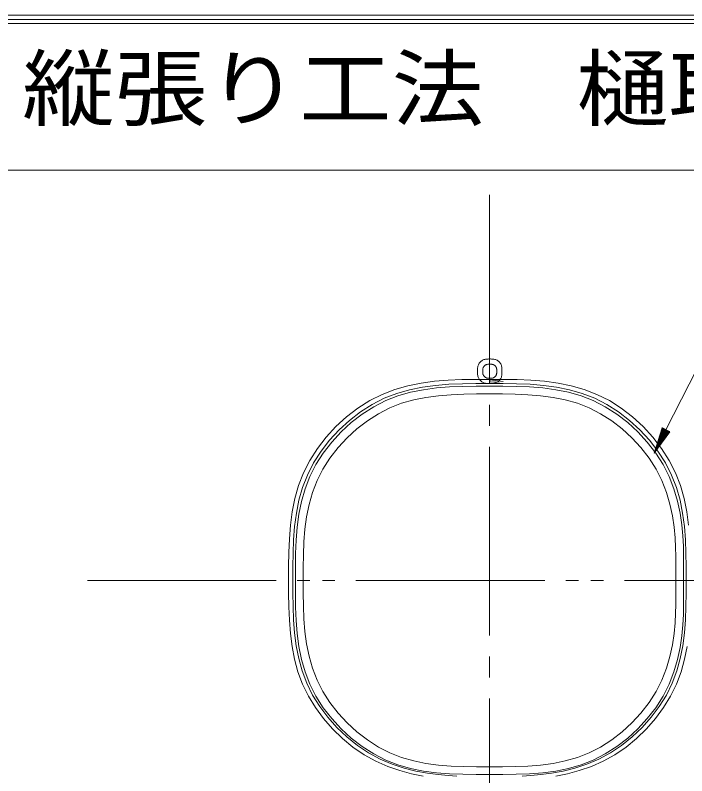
# Model space of a CAD drawing. Units: millimetres at full size, sheet at 1:6; details may follow other scales. Extents: x -1207 to 1226, y -853 to 852.
# Drawn here: x -938.3 to -746.3, y 634.7 to 852.1 of the extents above; entities that cross this region are included whole.
import ezdxf
from ezdxf.enums import TextEntityAlignment as Align

# ---------------------------------------------------------------- set-up
doc = ezdxf.new("R2010")
doc.units = ezdxf.units.MM
doc.header["$LTSCALE"] = 6
doc.linetypes.add('CHAIN2', pattern=[12, 9, -1, 1, -1])
doc.linetypes.add('DOUBLE_CHAIN2', pattern=[12.8, 9, -1, 0.6, -0.6, 0.6, -1])
for name, color, linetype, lineweight in [('0-0_WAKU', 7, 'Continuous', 9), ('0-2_SUNPO', 7, 'Continuous', 9), ('0-B', 134, 'Continuous', 9)]:
    doc.layers.add(name, color=color, linetype=linetype, lineweight=lineweight)
doc.styles.add('ＭＳ ゴシック', font='')
doc.styles.get('ＭＳ ゴシック').set_extended_font_data('MS Gothic')

msp = doc.modelspace()

# ---------------------------------------------------------------- linework, layer by layer
at = {"layer": '0-0_WAKU'}
for p, q in [((-1207.164, 852.121), (1211.664, 852.121)), ((-1205.957, 850.914), (1210.457, 850.914)), ((-1204.75, 849.707), (1209.25, 849.707)), ((-1204.75, 807.866), (1209.25, 807.866))]:
    msp.add_line(p, q, dxfattribs=at)
at = {"layer": '0-2_SUNPO', "linetype": 'CHAIN2'}
msp.add_line((-802.687, 800.795), (-802.687, 39.28), dxfattribs=at)
at = {"layer": '0-2_SUNPO'}
for p, q in [((-755.645, 726.983), (-753.351, 734.232)), ((-751.124, 733.096), (-755.645, 726.983)), ((-753.878, 732.567), (-751.515, 732.567)), ((-753.862, 732.617), (-751.478, 732.617)), ((-753.846, 732.667), (-751.441, 732.667)), ((-753.83, 732.717), (-751.404, 732.717)), ((-753.814, 732.767), (-751.367, 732.767)), ((-753.799, 732.817), (-751.33, 732.817)), ((-753.783, 732.867), (-751.293, 732.867)), ((-753.767, 732.917), (-751.256, 732.917)), ((-753.751, 732.967), (-751.219, 732.967)), ((-753.735, 733.017), (-751.182, 733.017)), ((-753.719, 733.067), (-751.145, 733.067)), ((-753.704, 733.117), (-751.166, 733.117)), ((-753.688, 733.167), (-751.264, 733.167)), ((-753.672, 733.217), (-751.362, 733.217)), ((-753.656, 733.267), (-751.46, 733.267)), ((-753.64, 733.317), (-751.558, 733.317)), ((-753.624, 733.367), (-751.656, 733.367)), ((-753.609, 733.417), (-751.754, 733.417)), ((-753.593, 733.467), (-751.852, 733.467)), ((-753.577, 733.517), (-751.95, 733.517)), ((-753.561, 733.567), (-752.048, 733.567)), ((-753.545, 733.617), (-752.146, 733.617)), ((-753.53, 733.667), (-752.244, 733.667)), ((-753.514, 733.717), (-752.342, 733.717)), ((-753.498, 733.767), (-752.44, 733.767)), ((-753.482, 733.817), (-752.538, 733.817)), ((-753.466, 733.867), (-752.636, 733.867)), ((-753.45, 733.917), (-752.734, 733.917)), ((-753.435, 733.967), (-752.832, 733.967)), ((-753.419, 734.017), (-752.93, 734.017)), ((-753.403, 734.067), (-753.028, 734.067)), ((-753.387, 734.117), (-753.126, 734.117)), ((-753.371, 734.167), (-753.224, 734.167)), ((-753.356, 734.217), (-753.322, 734.217)), ((-753.351, 734.232), (-751.124, 733.096)), ((-754.558, 730.417), (-753.105, 730.417)), ((-754.543, 730.467), (-753.068, 730.467)), ((-754.527, 730.517), (-753.031, 730.517)), ((-754.511, 730.567), (-752.994, 730.567)), ((-754.495, 730.617), (-752.957, 730.617)), ((-754.479, 730.667), (-752.92, 730.667)), ((-754.463, 730.717), (-752.883, 730.717)), ((-754.448, 730.767), (-752.846, 730.767)), ((-754.432, 730.817), (-752.809, 730.817)), ((-754.416, 730.867), (-752.772, 730.867)), ((-754.4, 730.917), (-752.735, 730.917)), ((-754.384, 730.967), (-752.699, 730.967)), ((-754.368, 731.017), (-752.661, 731.017)), ((-754.353, 731.067), (-752.624, 731.067)), ((-754.337, 731.117), (-752.587, 731.117)), ((-754.321, 731.167), (-752.55, 731.167)), ((-754.305, 731.217), (-752.514, 731.217)), ((-754.289, 731.267), (-752.476, 731.267)), ((-754.273, 731.317), (-752.44, 731.317)), ((-754.258, 731.367), (-752.403, 731.367)), ((-754.242, 731.417), (-752.366, 731.417)), ((-754.226, 731.467), (-752.329, 731.467)), ((-754.21, 731.517), (-752.292, 731.517)), ((-754.194, 731.567), (-752.255, 731.567)), ((-754.178, 731.617), (-752.218, 731.617)), ((-754.163, 731.667), (-752.181, 731.667)), ((-754.147, 731.717), (-752.144, 731.717)), ((-754.131, 731.767), (-752.107, 731.767)), ((-754.115, 731.817), (-752.07, 731.817)), ((-754.099, 731.867), (-752.033, 731.867)), ((-754.083, 731.917), (-751.996, 731.917)), ((-754.068, 731.967), (-751.959, 731.967)), ((-754.052, 732.017), (-751.922, 732.017)), ((-754.036, 732.067), (-751.885, 732.067)), ((-754.02, 732.117), (-751.848, 732.117)), ((-754.004, 732.167), (-751.811, 732.167)), ((-753.989, 732.217), (-751.774, 732.217)), ((-753.973, 732.267), (-751.737, 732.267)), ((-753.957, 732.317), (-751.7, 732.317)), ((-753.941, 732.367), (-751.663, 732.367)), ((-753.925, 732.417), (-751.626, 732.417)), ((-753.909, 732.467), (-751.589, 732.467)), ((-753.894, 732.517), (-751.552, 732.517)), ((-755.255, 728.217), (-754.732, 728.217)), ((-755.239, 728.267), (-754.695, 728.267)), ((-755.223, 728.317), (-754.659, 728.317)), ((-755.207, 728.367), (-754.621, 728.367)), ((-755.191, 728.417), (-754.585, 728.417)), ((-755.176, 728.467), (-754.548, 728.467)), ((-755.16, 728.517), (-754.511, 728.517)), ((-755.144, 728.567), (-754.474, 728.567)), ((-755.128, 728.617), (-754.437, 728.617)), ((-755.112, 728.667), (-754.4, 728.667)), ((-755.097, 728.717), (-754.363, 728.717)), ((-755.081, 728.767), (-754.326, 728.767)), ((-755.065, 728.817), (-754.289, 728.817)), ((-755.049, 728.867), (-754.252, 728.867)), ((-755.033, 728.917), (-754.215, 728.917)), ((-755.017, 728.967), (-754.178, 728.967)), ((-755.002, 729.017), (-754.141, 729.017)), ((-754.986, 729.067), (-754.104, 729.067)), ((-754.97, 729.117), (-754.067, 729.117)), ((-754.954, 729.167), (-754.03, 729.167)), ((-754.938, 729.217), (-753.993, 729.217)), ((-754.922, 729.267), (-753.956, 729.267)), ((-754.907, 729.317), (-753.919, 729.317)), ((-754.891, 729.367), (-753.882, 729.367)), ((-754.875, 729.417), (-753.845, 729.417)), ((-754.859, 729.467), (-753.808, 729.467)), ((-754.843, 729.517), (-753.771, 729.517)), ((-754.827, 729.567), (-753.734, 729.567)), ((-754.812, 729.617), (-753.697, 729.617)), ((-754.796, 729.667), (-753.66, 729.667)), ((-754.78, 729.717), (-753.623, 729.717)), ((-754.764, 729.767), (-753.586, 729.767)), ((-754.748, 729.817), (-753.549, 729.817)), ((-754.732, 729.867), (-753.512, 729.867)), ((-754.717, 729.917), (-753.475, 729.917)), ((-754.701, 729.967), (-753.438, 729.967)), ((-754.685, 730.017), (-753.401, 730.017)), ((-754.669, 730.067), (-753.364, 730.067)), ((-754.653, 730.117), (-753.327, 730.117)), ((-754.637, 730.167), (-753.29, 730.167)), ((-754.622, 730.217), (-753.253, 730.217)), ((-754.606, 730.267), (-753.216, 730.267)), ((-754.59, 730.317), (-753.179, 730.317)), ((-754.574, 730.367), (-753.142, 730.367)), ((-755.635, 727.017), (-755.62, 727.017)), ((-755.619, 727.067), (-755.583, 727.067)), ((-755.603, 727.117), (-755.546, 727.117)), ((-755.587, 727.167), (-755.509, 727.167)), ((-755.571, 727.217), (-755.472, 727.217)), ((-755.555, 727.267), (-755.435, 727.267)), ((-755.54, 727.317), (-755.398, 727.317)), ((-755.524, 727.367), (-755.361, 727.367)), ((-755.508, 727.417), (-755.324, 727.417)), ((-755.492, 727.467), (-755.287, 727.467)), ((-755.476, 727.517), (-755.25, 727.517)), ((-755.46, 727.567), (-755.213, 727.567)), ((-755.445, 727.617), (-755.176, 727.617)), ((-755.429, 727.667), (-755.139, 727.667)), ((-755.413, 727.717), (-755.102, 727.717)), ((-755.397, 727.767), (-755.065, 727.767)), ((-755.381, 727.817), (-755.028, 727.817)), ((-755.365, 727.867), (-754.991, 727.867)), ((-755.35, 727.917), (-754.954, 727.917)), ((-755.334, 727.967), (-754.917, 727.967)), ((-755.318, 728.017), (-754.88, 728.017)), ((-755.302, 728.067), (-754.843, 728.067)), ((-755.286, 728.117), (-754.806, 728.117)), ((-755.271, 728.167), (-754.77, 728.167))]:
    msp.add_line(p, q, dxfattribs=at)
at = {"layer": '0-2_SUNPO', "linetype": 'DOUBLE_CHAIN2'}
msp.add_line((-917.687, 690.6), (-448.21, 690.6), dxfattribs=at)
at = {"layer": '0-2_SUNPO'}
msp.add_lwpolyline([(-752.237, 733.664), (-736.679, 764.165), (-699.599, 764.165)], dxfattribs=at)
at = {"layer": '0-B'}
for points in [[(-805.616, 748.073), (-805.748, 748.28), (-805.858, 748.496), (-805.944, 748.717), (-806.009, 748.944), (-806.055, 749.174), (-806.086, 749.409), (-806.105, 749.646), (-806.115, 749.885), (-806.118, 750.126), (-806.119, 750.367), (-806.118, 750.609), (-806.115, 750.849), (-806.105, 751.089), (-806.086, 751.326), (-806.055, 751.56), (-806.009, 751.791), (-805.944, 752.017), (-805.858, 752.239), (-805.748, 752.454), (-805.616, 752.662), (-805.464, 752.859), (-805.295, 753.043), (-805.111, 753.212), (-804.914, 753.364), (-804.706, 753.496), (-804.491, 753.605), (-804.27, 753.691), (-804.043, 753.756), (-803.812, 753.803), (-803.578, 753.834), (-803.341, 753.853), (-803.101, 753.862), (-802.861, 753.866), (-802.619, 753.866), (-802.378, 753.866), (-802.137, 753.862), (-801.898, 753.853), (-801.66, 753.834), (-801.426, 753.803)], [(-802.619, 752.367), (-802.803, 752.367), (-802.881, 752.366), (-802.973, 752.364), (-803.077, 752.359), (-803.19, 752.348), (-803.311, 752.33), (-803.436, 752.304), (-803.563, 752.267), (-803.689, 752.218), (-803.812, 752.155), (-803.931, 752.079), (-804.043, 751.993), (-804.149, 751.896), (-804.245, 751.791), (-804.332, 751.678), (-804.407, 751.56), (-804.47, 751.437), (-804.519, 751.31), (-804.557, 751.181), (-804.583, 751.049), (-804.601, 750.915), (-804.612, 750.78), (-804.617, 750.643), (-804.619, 750.505), (-804.619, 750.367), (-804.619, 750.229), (-804.617, 750.092), (-804.612, 749.955), (-804.601, 749.82), (-804.583, 749.686), (-804.557, 749.554), (-804.519, 749.424), (-804.47, 749.298), (-804.407, 749.175), (-804.332, 749.056), (-804.245, 748.944), (-804.149, 748.838), (-804.043, 748.742), (-803.931, 748.655)], [(-800.655, 751.049), (-800.682, 751.181), (-800.719, 751.31), (-800.768, 751.437), (-800.831, 751.56), (-800.906, 751.678), (-800.993, 751.791), (-801.09, 751.896), (-801.195, 751.993), (-801.308, 752.079), (-801.426, 752.155), (-801.55, 752.218), (-801.676, 752.267), (-801.803, 752.304), (-801.928, 752.33), (-802.048, 752.348), (-802.162, 752.359), (-802.266, 752.364), (-802.358, 752.366), (-802.619, 752.367)], [(-801.426, 753.803), (-801.195, 753.756), (-800.969, 753.691), (-800.747, 753.605), (-800.532, 753.496), (-800.324, 753.364), (-800.127, 753.212), (-799.943, 753.043), (-799.774, 752.859), (-799.622, 752.662), (-799.49, 752.454), (-799.381, 752.239), (-799.294, 752.018), (-799.23, 751.796), (-799.183, 751.577), (-799.152, 751.366), (-799.133, 751.167), (-799.123, 750.985), (-799.12, 750.825), (-799.119, 750.367)], [(-799.119, 750.367), (-799.119, 750.045), (-799.12, 749.91), (-799.123, 749.749), (-799.133, 749.567), (-799.152, 749.369), (-799.183, 749.157), (-799.23, 748.939), (-799.294, 748.717), (-799.381, 748.496), (-799.49, 748.28), (-799.622, 748.073), (-799.774, 747.876), (-799.943, 747.692), (-800.127, 747.522), (-800.324, 747.371), (-800.532, 747.239), (-800.747, 747.129), (-800.969, 747.043), (-801.195, 746.978), (-801.426, 746.932), (-801.66, 746.901), (-801.898, 746.882), (-802.137, 746.872), (-802.378, 746.868), (-802.619, 746.868), (-802.861, 746.868), (-803.101, 746.872), (-803.341, 746.882), (-803.578, 746.901), (-803.812, 746.932), (-804.043, 746.978), (-804.27, 747.043), (-804.491, 747.129), (-804.706, 747.239), (-804.914, 747.371), (-805.111, 747.522), (-805.295, 747.692), (-805.464, 747.876), (-805.616, 748.073)], [(-803.931, 748.655), (-803.812, 748.58), (-803.689, 748.517), (-803.562, 748.468), (-803.433, 748.43), (-803.301, 748.404), (-803.167, 748.386), (-803.032, 748.375), (-802.895, 748.37), (-802.757, 748.368), (-802.619, 748.368), (-802.481, 748.368), (-802.344, 748.37), (-802.207, 748.375), (-802.071, 748.386), (-801.937, 748.404), (-801.806, 748.43), (-801.676, 748.468), (-801.55, 748.517), (-801.426, 748.58), (-801.308, 748.655), (-801.195, 748.742), (-801.09, 748.838), (-800.993, 748.944), (-800.906, 749.056), (-800.831, 749.175), (-800.768, 749.298), (-800.719, 749.424), (-800.682, 749.554), (-800.655, 749.686), (-800.637, 749.82), (-800.627, 749.955), (-800.621, 750.092), (-800.619, 750.229), (-800.619, 750.367), (-800.619, 750.505), (-800.621, 750.643), (-800.627, 750.78), (-800.637, 750.915), (-800.655, 751.049)], [(-798.724, 748.042), (-802.688, 748.05), (-806.652, 748.042), (-810.604, 747.983), (-814.533, 747.824), (-818.427, 747.515), (-822.274, 747.004), (-826.062, 746.242), (-829.78, 745.179), (-833.415, 743.764), (-836.952, 741.962), (-840.357, 739.796), (-843.591, 737.306), (-846.616, 734.529), (-849.393, 731.504), (-851.883, 728.27), (-854.048, 724.865), (-855.851, 721.328), (-857.266, 717.693), (-858.329, 713.978), (-859.091, 710.197), (-859.602, 706.364), (-859.911, 702.493), (-860.07, 698.599), (-860.129, 694.694), (-860.137, 690.794), (-860.13, 686.91), (-860.075, 683.054), (-859.928, 679.233), (-859.64, 675.456), (-859.166, 671.731), (-858.458, 668.068), (-857.471, 664.475), (-856.158, 660.961), (-854.485, 657.537), (-852.473, 654.236), (-850.157, 651.09), (-847.571, 648.136), (-844.75, 645.405), (-841.728, 642.935)], [(-798.738, 747.47), (-802.619, 747.923), (-802.619, 747.33), (-799.89, 747.235)], [(-745.774, 706.364), (-746.284, 710.197), (-747.046, 713.978), (-748.11, 717.693), (-749.525, 721.328), (-751.327, 724.865), (-753.492, 728.27), (-755.983, 731.504), (-758.759, 734.529), (-761.784, 737.306), (-765.018, 739.796), (-768.423, 741.962), (-771.96, 743.764), (-775.596, 745.179), (-779.313, 746.242), (-783.102, 747.004), (-786.948, 747.515), (-790.842, 747.824), (-794.771, 747.983), (-798.724, 748.042)], [(-858.413, 706.027), (-857.913, 709.784), (-857.167, 713.489), (-856.126, 717.127), (-854.74, 720.686), (-852.976, 724.15), (-850.856, 727.484), (-848.417, 730.65), (-845.698, 733.611), (-842.737, 736.33), (-839.571, 738.769), (-836.237, 740.889), (-832.773, 742.653), (-829.214, 744.039), (-825.574, 745.08), (-821.865, 745.826), (-818.098, 746.326), (-814.286, 746.629), (-810.439, 746.785), (-806.569, 746.842), (-802.688, 746.85), (-798.806, 746.842), (-794.937, 746.785), (-791.09, 746.629), (-787.277, 746.326), (-783.511, 745.826), (-779.802, 745.08), (-776.162, 744.039), (-772.602, 742.653), (-769.139, 740.889), (-765.805, 738.769), (-762.638, 736.33), (-759.677, 733.611), (-756.958, 730.65), (-754.519, 727.484), (-752.399, 724.15), (-750.635, 720.686), (-749.249, 717.127), (-748.208, 713.489), (-747.462, 709.784)], [(-747.462, 709.784), (-746.962, 706.027), (-746.659, 702.229), (-746.503, 698.405), (-746.445, 694.566), (-746.437, 690.726), (-746.445, 686.897), (-746.5, 683.09), (-746.648, 679.313), (-746.937, 675.577), (-747.413, 671.89), (-748.123, 668.262), (-749.114, 664.703), (-750.433, 661.221), (-752.114, 657.832), (-754.133, 654.565), (-756.458, 651.455), (-759.051, 648.539), (-761.88, 645.849), (-764.908, 643.423), (-768.1, 641.294), (-771.422, 639.497), (-774.833, 638.056), (-778.267, 636.938), (-781.655, 636.101), (-784.926, 635.5), (-788.01, 635.092), (-790.836, 634.834), (-793.334, 634.682)], [(-812.04, 634.682), (-814.538, 634.834), (-817.364, 635.092), (-820.448, 635.5), (-823.72, 636.101), (-827.108, 636.938), (-830.542, 638.056), (-833.953, 639.497), (-837.275, 641.294), (-840.467, 643.423), (-843.495, 645.849), (-846.324, 648.539), (-848.917, 651.455), (-851.242, 654.565), (-853.261, 657.832), (-854.941, 661.221), (-856.26, 664.702), (-857.252, 668.262), (-857.962, 671.89), (-858.438, 675.577), (-858.727, 679.313), (-858.875, 683.09), (-858.93, 686.897), (-858.937, 690.726), (-858.929, 694.566), (-858.872, 698.405), (-858.716, 702.229), (-858.413, 706.027)], [(-770.156, 638.909), (-766.836, 640.758), (-763.647, 642.935), (-760.625, 645.405), (-757.804, 648.136), (-755.218, 651.09), (-752.902, 654.236), (-750.891, 657.537), (-749.217, 660.961), (-747.904, 664.475), (-746.917, 668.068), (-746.209, 671.731)], [(-841.728, 642.935), (-838.539, 640.758), (-835.219, 638.909), (-831.807, 637.41), (-828.368, 636.231), (-824.974, 635.332), (-821.696, 634.669)], [(-783.679, 634.669), (-780.401, 635.332), (-777.007, 636.231), (-773.568, 637.41), (-770.156, 638.909)]]:
    msp.add_lwpolyline(points, dxfattribs=at)
at = {"layer": '0-B', "linetype": 'DOUBLE_CHAIN2'}
for points in [[(-850.213, 654.209), (-852.305, 657.499), (-854.046, 660.916), (-855.413, 664.428), (-856.441, 668.02), (-857.177, 671.679), (-857.67, 675.395), (-857.969, 679.157), (-858.123, 682.953), (-858.18, 686.771), (-858.188, 690.601), (-858.18, 694.43), (-858.123, 698.248), (-857.969, 702.044), (-857.67, 705.806), (-857.177, 709.522), (-856.441, 713.181), (-855.413, 716.773), (-854.046, 720.285), (-852.305, 723.702), (-850.213, 726.992), (-847.808, 730.116), (-845.125, 733.038), (-842.203, 735.72), (-839.079, 738.126), (-835.79, 740.218), (-832.372, 741.959), (-828.86, 743.326), (-825.269, 744.353), (-821.609, 745.089), (-817.893, 745.583), (-814.131, 745.882), (-810.336, 746.036), (-806.517, 746.092), (-802.688, 746.1), (-798.858, 746.092), (-795.04, 746.036), (-791.244, 745.882), (-787.483, 745.583), (-783.766, 745.089)], [(-848.312, 655.665), (-850.321, 658.823), (-851.992, 662.103), (-853.304, 665.475), (-854.29, 668.923), (-854.997, 672.436), (-855.471, 676.004), (-855.758, 679.615), (-855.906, 683.259), (-855.96, 686.924), (-855.968, 690.601), (-855.96, 694.277), (-855.906, 697.942), (-855.758, 701.586), (-855.471, 705.197), (-854.997, 708.765), (-854.29, 712.278), (-853.304, 715.726), (-851.992, 719.098), (-850.321, 722.378), (-848.312, 725.536), (-846.003, 728.535), (-843.428, 731.34), (-840.622, 733.916), (-837.623, 736.225), (-834.465, 738.234), (-831.185, 739.905), (-827.813, 741.217), (-824.365, 742.203), (-820.852, 742.91), (-817.285, 743.384), (-813.674, 743.671), (-810.03, 743.818), (-806.364, 743.873), (-802.688, 743.88), (-799.011, 743.873), (-795.346, 743.818), (-791.702, 743.671), (-788.091, 743.384), (-784.523, 742.91)], [(-783.766, 745.089), (-780.107, 744.353), (-776.515, 743.326), (-773.003, 741.959), (-769.586, 740.218), (-766.296, 738.126), (-763.172, 735.72), (-760.25, 733.038), (-757.568, 730.116), (-755.162, 726.992), (-753.07, 723.702), (-751.329, 720.285), (-749.962, 716.783), (-748.934, 713.261), (-748.198, 709.791), (-747.705, 706.444), (-747.406, 703.291), (-747.252, 700.404), (-747.195, 697.853), (-747.187, 690.6)], [(-784.523, 742.91), (-781.01, 742.203), (-777.562, 741.217), (-774.19, 739.905), (-770.91, 738.234), (-767.752, 736.225), (-764.753, 733.916), (-761.948, 731.34), (-759.373, 728.535), (-757.063, 725.536), (-755.055, 722.378), (-753.383, 719.098), (-752.071, 715.736), (-751.085, 712.355), (-750.378, 709.024), (-749.905, 705.81), (-749.617, 702.784), (-749.47, 700.011), (-749.415, 697.562), (-749.408, 690.6)], [(-747.187, 690.6), (-747.187, 685.492), (-747.195, 683.348), (-747.252, 680.797), (-747.406, 677.91), (-747.705, 674.757), (-748.198, 671.41), (-748.934, 667.94), (-749.962, 664.418), (-751.329, 660.916), (-753.07, 657.499), (-755.162, 654.209), (-757.568, 651.085), (-760.25, 648.163), (-763.172, 645.481), (-766.296, 643.075), (-769.586, 640.983), (-773.003, 639.242), (-776.515, 637.875), (-780.107, 636.848), (-783.766, 636.112), (-787.483, 635.618), (-791.244, 635.319), (-795.04, 635.165), (-798.858, 635.109), (-802.688, 635.101), (-806.517, 635.109), (-810.336, 635.165), (-814.131, 635.319), (-817.893, 635.618), (-821.609, 636.112), (-825.269, 636.848), (-828.86, 637.875), (-832.372, 639.242), (-835.79, 640.983), (-839.079, 643.075), (-842.203, 645.481), (-845.125, 648.163), (-847.808, 651.085), (-850.213, 654.209)], [(-749.408, 690.6), (-749.408, 685.696), (-749.415, 683.639), (-749.47, 681.19), (-749.617, 678.417), (-749.905, 675.391), (-750.378, 672.177), (-751.085, 668.846), (-752.071, 665.465), (-753.383, 662.103), (-755.055, 658.823), (-757.063, 655.665), (-759.373, 652.666), (-761.948, 649.861), (-764.753, 647.285), (-767.752, 644.976), (-770.91, 642.967), (-774.19, 641.296), (-777.562, 639.984), (-781.01, 638.998), (-784.523, 638.291), (-788.091, 637.817), (-791.702, 637.53), (-795.346, 637.383), (-799.011, 637.328), (-802.688, 637.32), (-806.364, 637.328), (-810.03, 637.383), (-813.674, 637.53), (-817.285, 637.817), (-820.852, 638.291), (-824.365, 638.998), (-827.813, 639.984), (-831.185, 641.296), (-834.465, 642.967), (-837.623, 644.976), (-840.622, 647.285), (-843.428, 649.861), (-846.003, 652.666), (-848.312, 655.665)]]:
    msp.add_lwpolyline(points, dxfattribs=at)

# ---------------------------------------------------------------- texts
at = {"layer": '0-0_WAKU', "style": 'ＭＳ ゴシック', "width": 1.1}
msp.add_text('縦張り工法\u3000樋取合い', height=17.6, dxfattribs=at).set_placement((-936.302, 817.116), align=Align.BOTTOM_LEFT)

doc.saveas('drawing.dxf')
